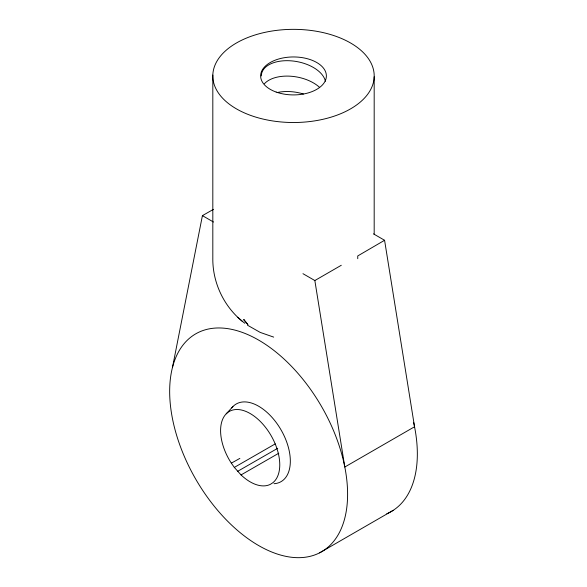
<?xml version="1.0" encoding="UTF-8"?>
<svg xmlns="http://www.w3.org/2000/svg" width="587" height="587" viewBox="0 0 587 587"><rect width="100%" height="100%" fill="white"/><g stroke="black" fill="none" stroke-linecap="round" stroke-linejoin="round"><path stroke-width="0.88" d="M172.453 367.521L202.42 215.634L213.433 209.354M226.237 413.806L232.907 406.578M275.222 443.897L234.33 467.406L231.329 463.15A41.838 24.155 60 0 1 227.374 412.771A41.838 24.155 60 0 1 269.029 432.252A41.838 24.155 60 0 1 272.984 482.631L270.438 484.297A41.838 24.155 60 0 1 241.044 474.927L234.33 467.406M277.688 448.292L237.588 471.354M278.781 453.23L241.044 474.927M302.965 273.689L314.845 280.542L341.296 265.273M319.533 552.873A125.823 72.641 60 0 0 284.343 359.317A125.823 72.641 60 0 0 172.013 416.271A125.823 72.641 60 0 0 319.533 552.873L393.224 510.33M314.845 280.542L344.804 467.025L414.547 426.764L384.58 240.281L357.74 255.947L357.754 258.691M231.329 463.15L239.863 458.396M273.681 337.107L260.21 332.411L247.487 325.198M373.501 233.883L384.58 240.281M202.42 215.634L213.499 222.033M212.817 75.07L212.817 258.082C212.45 283.272 224.652 308.241 244.867 323.298M237.742 317.266L239.98 319.247M240.391 319.599L242.526 321.493M374.183 76.794A80.698 46.586 0 0 1 251.867 115.837A80.698 46.586 0 0 1 254.457 35.161A80.698 46.586 0 0 1 374.183 76.794L374.183 234.191M413.608 422.332A125.823 72.641 60 0 1 386.789 513.772M231.799 407.84A44.832 25.879 60 0 1 281.65 430.953A44.832 25.879 60 0 1 274.012 483.71M264.414 83.765A32.512 18.571 10.2 0 1 319.511 87.324M261.332 75.943A32.512 18.571 10.2 0 1 291.49 60.872A32.512 18.571 10.2 0 1 325.403 81.263M278.003 92.372A32.512 18.571 10.2 0 1 303.442 94.008M244.148 319.915L243.642 319.614L247.934 324.655L244.148 319.915M276.176 92.064A32.872 18.982 0 0 0 326.357 76.53A32.872 18.982 0 0 0 277.967 59.206A32.872 18.982 0 0 0 276.176 92.064"/></g></svg>
